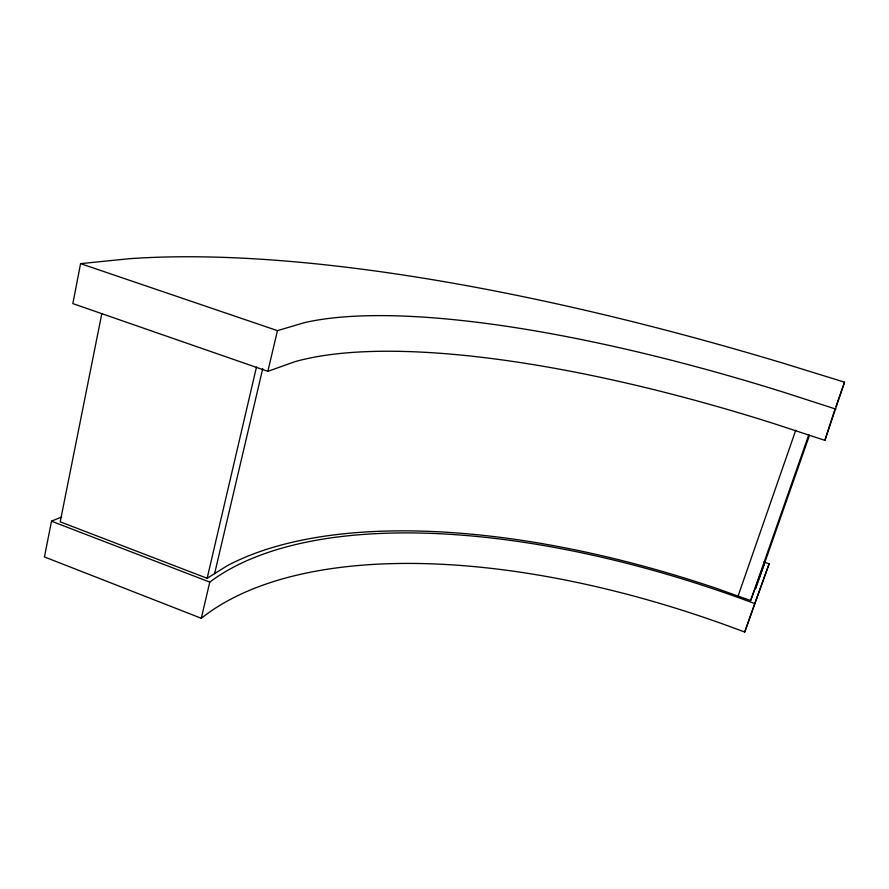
<?xml version="1.0" encoding="UTF-8"?>
<svg xmlns="http://www.w3.org/2000/svg" width="889" height="889" viewBox="0 0 889 889"><rect width="100%" height="100%" fill="white"/><g stroke="black" fill="none" stroke-linecap="round" stroke-linejoin="round"><path stroke-width="1.33" d="M80.577 263.644L72.842 303.605L267.845 371.346L295.104 361.623A580.673 162.243 19.5 0 1 773.341 423.42L824.87 440.344L844.55 382.192L783.465 363.29A1052.776 296.259 20.7 0 0 129.183 258.721L80.577 263.644L277.446 330.641L304.505 322.629A586.507 146.352 19.1 0 1 783.998 392.338L835.927 409.14M61.708 516.976A942.851 453.768 25 0 0 51.518 521.21L44.45 556.936L201.292 618.299A563.882 262.644 22.7 0 1 744.715 632.068L769.129 563.837A942.851 453.768 25 0 0 763.973 562.059M101.846 313.495L60.219 521.821L207.148 578.294L227.217 565.737A577.117 254.21 22.2 0 1 716.19 588.285L750.638 600.542L764.44 563.615M207.148 578.294L256.477 367.046M201.292 618.299L209.771 582.106A568.982 250.231 22.2 0 1 754.739 603.598L769.129 563.837M214.605 573.638L262.733 368.679M267.845 371.346L277.446 330.641M824.87 440.344L834.604 410.274M738.07 596.075L795.755 430.243M750.638 600.542L808.879 434.554M755.672 588.618L809.368 435.632M744.715 632.068L754.739 603.598M835.96 406.44L844.55 382.192M51.518 521.21L209.771 582.106"/></g></svg>
